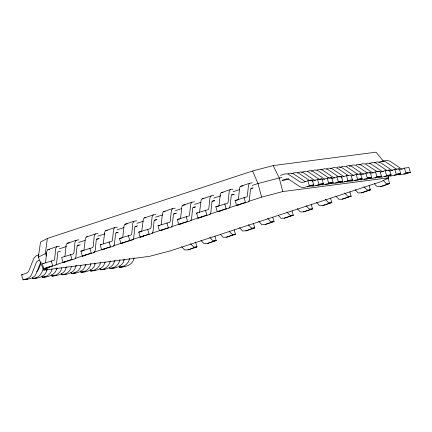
<?xml version="1.0" encoding="UTF-8"?>
<svg xmlns="http://www.w3.org/2000/svg" width="432" height="432" viewBox="0 0 432 432"><rect width="100%" height="100%" fill="white"/><g stroke="black" fill="none" stroke-linecap="round" stroke-linejoin="round"><path stroke-width="0.65" d="M383.659 161.487L376.018 152.172L273.154 165.591L252.612 170.98L47.363 238.432L45.371 253.417L46.386 255.901M388.093 175.835L388.476 177.8L381.461 181.499L170.516 250.819L149.407 256.365L43.686 270.151L38.302 257.148L40.538 242.033L47.363 238.432M40.84 261.841L35.986 274.104C33.788 278.888 27.545 279.104 23.047 279.828L21.6 274.844L26.055 273.38L27.983 272.182L28.706 271.172L33.842 258.363L36.131 255.879L39.02 254.794M43.367 267.91C42.017 273.721 39.085 278.003 32.708 278.57L32.324 277.241M47.104 269.168C46.197 276.232 38.815 278.402 32.708 278.57M52.056 269.104C51.214 273.899 47.066 276.826 42.368 277.312L41.985 275.983M56.765 267.905C55.858 274.968 48.476 277.139 42.368 277.312M61.717 267.84C60.874 272.641 56.727 275.562 52.029 276.048L51.646 274.72M66.182 267.257C65.167 274.023 57.807 275.767 52.029 276.048M71.377 266.582C70.535 271.377 66.382 274.304 61.69 274.79L61.301 273.461M75.843 265.999C74.828 272.765 67.468 274.504 61.69 274.79M81.038 265.324C80.195 270.119 76.043 273.046 71.35 273.526L70.961 272.203M85.498 264.74C84.488 271.507 77.128 273.245 71.35 273.526M90.941 263.45C90.083 268.445 86.044 271.847 81.011 272.268L80.622 270.94M95.159 263.477C94.149 270.243 86.789 271.982 81.011 272.268M100.602 262.186C99.743 267.181 95.704 270.583 90.671 271.01L90.283 269.681M104.819 262.219C103.81 268.985 96.449 270.724 90.671 271.01M110.263 260.928C109.404 265.923 105.365 269.325 100.332 269.746L99.943 268.423M114.48 260.96C113.465 267.727 106.11 269.465 100.332 269.746M119.923 259.67C119.065 264.665 115.025 268.067 109.987 268.488L109.604 267.16M124.141 259.697C123.125 266.463 115.765 268.202 109.987 268.488M129.584 258.406C128.725 263.401 124.686 266.803 119.648 267.23L119.264 265.901M134.044 257.823C133.137 264.892 125.761 267.057 119.648 267.23M41.299 262.591L38.367 269.914L36.742 271.669M45.473 262.84L46.834 251.392L47.552 249.815L56.878 246.569L59.573 246.164M103.297 243.837L104.663 232.389L105.381 230.812L114.707 227.567L117.396 227.162M161.125 224.834L162.486 213.386L163.204 211.81L172.53 208.564L175.225 208.159M218.948 205.832L220.315 194.384L221.033 192.807L230.353 189.562L233.048 189.157M83.905 250.366L85.385 238.723L86.103 237.146L95.429 233.901L98.123 233.496M141.734 231.363L143.213 219.721L143.932 218.144L153.252 214.898L155.947 214.493M199.557 212.36L201.037 200.718L201.755 199.141L211.081 195.896L213.775 195.491M85.833 254.869L85.066 255.685L82.35 256.095L80.897 251.111L92.68 247.595L93.188 246.478L94.289 235.796L95.429 233.901M143.656 235.861L142.889 236.682L140.173 237.092L138.726 232.108L150.509 228.593L151.016 227.475L152.118 216.794L153.252 214.898M201.134 217.361L201.479 216.859M220.757 210.524L219.991 211.34L217.274 211.756L215.827 206.771L227.605 203.256L228.118 202.138L229.219 191.457L230.353 189.562M64.503 256.856L65.011 255.739L66.112 245.057L66.83 243.481L76.156 240.235L78.845 239.83M122.326 237.854L122.834 236.736L123.935 226.055L124.654 224.478L133.979 221.233L136.674 220.828M180.149 218.851L180.662 217.733L181.764 207.052L182.482 205.475L191.803 202.23L194.497 201.825M218.83 206.026L218.56 206.312M237.978 199.849L238.486 198.731L239.587 188.05L240.305 186.473L249.631 183.227L252.32 182.822M47.563 269.352L46.402 270.41M57.224 268.094L56.063 269.152M66.884 266.836L65.723 267.889M76.545 265.572L75.384 266.63M124.843 259.276L123.687 260.329M85.941 264.622L85.045 265.372M95.602 263.363L94.705 264.109M105.262 262.105L104.366 262.85M114.923 260.842L114.026 261.592M46.931 268.034L43.799 268.763L42.352 263.779L54.13 260.264L54.637 259.146L55.739 248.465L56.878 246.569M66.209 261.7L63.072 262.429L61.625 257.445L73.408 253.93L73.915 252.812L75.017 242.131L76.156 240.235M104.76 249.032L101.623 249.761L100.175 244.777L111.958 241.261L112.466 240.143L113.567 229.462L114.707 227.567M124.033 242.698L120.901 243.427L119.448 238.442L131.231 234.927L131.738 233.809L132.84 223.128L133.979 221.233M162.583 230.029L159.446 230.758L157.999 225.774L169.781 222.259L170.289 221.141L171.391 210.46L172.53 208.564M181.861 223.695L178.724 224.424L177.277 219.44L189.059 215.924L189.567 214.807L190.669 204.125L191.803 202.23M239.684 204.692L236.547 205.421L235.1 200.437L246.883 196.922L247.39 195.804L248.492 185.123L249.631 183.227M211.081 195.896L209.941 197.791L208.84 208.472L208.332 209.59L196.549 213.106L197.996 218.09L200.934 217.544M38.302 257.148L46.651 252.995M43.686 270.151L49.529 267.068M39.026 260.215L37.384 261.133L36.374 262.424L31.525 274.687C30.17 278.159 26.179 278.851 23.047 279.828M83.133 250.819L83.635 250.652M140.956 231.817L141.458 231.649M59.459 248.789L66.501 246.472M78.667 242.476L85.072 240.37M97.875 236.164L104.922 233.847M117.088 229.851L124.13 227.534M136.939 223.328L143.343 221.222M155.509 217.226L162.551 214.909M175.36 210.703L181.764 208.597M194.567 204.39L200.972 202.284M213.781 198.077L220.822 195.761M232.988 191.759L239.393 189.659M252.202 185.447L257.963 183.557L279.239 177.973L281.902 177.622M77.139 245.851L79.045 245.225M96.412 239.517L98.96 238.68M116.327 232.978L117.596 232.556M134.962 226.849L136.874 226.222M154.24 220.514L156.784 219.677M174.15 213.975L175.424 213.554M193.423 207.641L195.334 207.009M212.063 201.512L214.607 200.675M231.973 194.972L233.248 194.551M251.251 188.638L252.52 188.217M281.918 180.338L286.826 178.837L288.344 179.015L299.608 186.532C304.198 189.405 308.972 184.604 313.799 185.112L312.352 180.128C308.124 179.426 304.133 183.719 300.073 181.942L287.971 174.02L285.304 173.826L280.444 175.37M288.927 178.918L285.703 179.858M310.441 180.754L312.352 180.128M43.767 268.655L52.672 265.729M55.831 264.767L71.944 259.394M75.065 258.444L91.222 253.06M93.658 252.331L110.495 246.726M113.535 245.803L149.045 234.058M152.005 233.161L168.323 227.723M171.239 226.838L187.596 221.389M190.474 220.52L206.874 215.055M209.709 214.196L226.147 208.721M228.944 207.873L245.425 202.387M248.821 201.344L261.646 197.127L282.755 191.587L388.476 177.8M43.799 268.763L55.841 265.108L56.641 263.093L57.731 252.563L58.309 251.602L60.485 251.213M63.072 262.429L75.114 258.773L75.913 256.759L77.096 245.975L77.587 245.268L80.32 244.809M82.35 256.095L94.392 252.439L95.191 250.425L96.282 239.895L96.86 238.934L99.036 238.545M101.623 249.761L113.665 246.105L114.464 244.091L115.555 233.561L116.138 232.6L118.309 232.211M120.901 243.427L132.937 239.771L133.742 237.757L134.833 227.227L135.41 226.265L137.587 225.877M140.173 237.092L152.215 233.437L153.014 231.422L154.105 220.892L154.688 219.931L156.859 219.542M159.446 230.758L171.488 227.102L172.287 225.088L173.47 214.304L173.961 213.597L176.693 213.138M178.724 224.424L190.766 220.768L191.565 218.754L192.656 208.224L193.234 207.263L195.41 206.874M197.996 218.09L210.038 214.434L210.838 212.42L211.934 201.89L212.512 200.929L214.688 200.54M217.274 211.756L229.316 208.1L230.116 206.086L231.293 195.302L231.784 194.594L234.522 194.135M236.547 205.421L248.589 201.766L249.388 199.751L250.484 189.221L251.062 188.26L253.238 187.871M315.857 185.528L317.99 185.582L323.46 183.848L322.013 178.864L317.547 179.447L312.007 181.159M320.101 179.491L322.013 178.864M322.753 179.653L327.208 178.189L331.668 177.606L333.121 182.59L327.645 184.324L325.517 184.27M329.762 178.232L331.668 177.606M335.178 183.011L337.306 183.065L342.781 181.332L341.329 176.348L336.868 176.926L331.322 178.637M339.422 176.974L341.329 176.348M344.299 181.613L346.966 181.802L352.436 180.068L350.989 175.084L346.529 175.667L340.983 177.379M351.734 175.873L356.189 174.409L360.65 173.826L362.097 178.81L356.627 180.544L354.499 180.49M359.375 174.242L360.65 173.826M364.16 179.226L366.287 179.285L371.758 177.547L370.31 172.568L365.85 173.146L360.304 174.857M369.036 172.984L370.31 172.568M371.05 173.351L375.511 171.887L379.971 171.304L381.418 176.288L374.895 178.097M378.697 171.725L379.971 171.304M380.711 172.093L385.171 170.629L389.632 170.046L391.079 175.03L384.556 176.834M388.357 170.462L389.632 170.046M394.216 175.576L400.739 173.767L399.292 168.782L394.826 169.366L389.286 171.077M398.018 169.204L399.292 168.782M400.032 169.571L404.487 168.107L408.953 167.524L410.4 172.508L403.871 174.317M386.932 179.005L388.201 178.589L389.648 183.573C385.015 184.885 377.152 190.075 374.382 183.314M196.868 246.807L187.996 249.842L196.9 246.915L195.453 241.931M216.14 240.473L207.268 243.508L216.173 240.581L214.904 236.207M235.418 234.139L226.546 237.173L235.451 234.247L234.176 229.873M254.691 227.804L245.819 230.839L254.723 227.912L253.454 223.538M273.969 221.47L265.097 224.505L274.001 221.578L272.727 217.204M293.242 215.136L284.369 218.171L293.274 215.244L292.005 210.87M312.52 208.802L303.647 211.837L312.552 208.91L311.278 204.536M331.792 202.468L322.92 205.502L331.825 202.576L330.556 198.202M351.07 196.133L342.193 199.168L351.103 196.241L349.828 191.867M370.343 189.799L361.471 192.834L370.375 189.907L369.106 185.533M389.621 183.465L380.743 186.5M287.939 173.826L290.822 173.173L293.501 173.858L305.289 181.656M291.924 173.534L295.488 172.508L298.696 173.183L310.106 180.846M297.599 172.568L300.483 171.914L303.161 172.6L314.194 180.095L315.328 180.495M301.585 172.271L305.149 171.245L308.356 171.92L319.394 179.42M307.26 171.304L310.144 170.656L312.822 171.342L324.61 179.14M311.245 171.013L314.809 169.987L318.017 170.662L329.054 178.157M316.921 170.046L318.141 169.657M320.906 169.754L324.47 168.728L327.677 169.403L338.715 176.899M326.581 168.782L327.802 168.399M330.566 168.491L334.13 167.465L337.338 168.14L348.376 175.64M336.852 167.33L339.125 166.876L341.804 167.562L352.836 175.057L353.97 175.457M339.617 167.427L343.267 166.266L345.935 166.46L358.036 174.377M346.513 166.072L348.786 165.613L351.464 166.298L362.497 173.799L364.014 174.258M349.277 166.163L352.928 165.008L355.595 165.202L367.691 173.119M356.173 164.813L358.447 164.354L361.12 165.04L372.157 172.535L373.291 172.935M358.938 164.905L362.588 163.75L365.256 163.939L377.352 171.86M365.834 163.55L368.107 163.091L370.78 163.782L381.818 171.277L383.335 171.736M369.209 163.453L372.773 162.427L375.98 163.102L387.013 170.597M374.274 162.675L377.233 161.843L380.441 162.518L391.478 170.019L392.612 170.413M378.869 162.189C382.406 161.185 386.51 159.689 390.101 161.26L401.139 168.755L402.273 169.155M313.799 185.112L307.271 186.916M323.46 183.848C319.064 183.384 315.171 187.121 310.856 185.976M333.121 182.59C328.725 182.12 324.832 185.857 320.517 184.712M342.781 181.332C338.386 180.862 334.492 184.599 330.178 183.454M352.436 180.068C348.041 179.604 344.153 183.341 339.838 182.191M362.097 178.81C357.701 178.34 353.813 182.077 349.499 180.932M371.758 177.547C367.362 177.082 363.469 180.819 359.159 179.674M381.418 176.288C377.023 175.824 373.129 179.561 368.82 178.411M391.079 175.03C386.683 174.56 382.79 178.297 378.475 177.152M400.739 173.767C396.344 173.302 392.45 177.039 388.136 175.894M410.4 172.508C406.004 172.044 402.111 175.781 397.796 174.631M240.727 186.154L242.897 185.825M221.449 192.488L223.079 192.24M202.176 198.823L203.261 198.661M182.898 205.157L185.074 204.827M163.625 211.491L165.256 211.243M144.347 217.825L145.438 217.663M125.075 224.159L127.246 223.83M105.797 230.494L107.428 230.245M86.524 236.828L87.61 236.666M67.252 243.162L69.422 242.833M47.974 249.496L49.604 249.248M282.555 180.382L285.109 180.047M309.301 185.582L313.767 185.004M318.962 184.324L323.428 183.74M328.622 183.065L333.088 182.482M338.283 181.802L342.749 181.219M347.944 180.544L352.409 179.96M357.604 179.285L362.07 178.702M367.265 178.022L371.725 177.439M376.925 176.764L381.386 176.18M386.586 175.505L391.046 174.922M396.247 174.242L400.707 173.659M405.907 172.984L410.368 172.4M385.97 178.88L388.201 178.589M235.1 200.437L237.335 200.146M215.827 206.771L217.501 206.555M196.549 213.106L197.667 212.96M177.277 219.44L179.507 219.148M157.999 225.774L159.678 225.558M138.726 232.108L140.4 231.892M119.448 238.442L121.684 238.151M100.732 244.706L101.849 244.561M80.897 251.111L82.577 250.895M42.908 263.709L44.026 263.563M21.6 274.844L22.874 274.676M23.652 279.639L27.513 279.245M32.675 278.462L36.504 277.96M42.336 277.198L46.165 276.701M51.997 275.94L56.489 275.465M61.657 274.682L66.15 274.207M71.318 273.418L75.811 272.948M80.978 272.16L85.471 271.685M90.639 270.902L95.132 270.427M100.3 269.638L104.792 269.168M109.96 268.38L114.453 267.905M119.621 267.122L124.114 266.647M381.91 161.228L384.037 161.282L385.641 161.843L396.673 169.339M328.406 168.205L330.539 168.259L332.143 168.82L343.931 176.618M318.751 169.468L320.879 169.522L322.483 170.078L333.515 177.579L334.649 177.979M389.648 183.573L386.332 183.686L383.287 180.387M370.375 189.907L367.06 190.021L364.009 186.721M361.471 192.834L358.155 192.947L355.104 189.648M351.103 196.241L347.787 196.355L344.736 193.055M342.193 199.168L338.877 199.282L335.831 195.982M331.825 202.576L328.509 202.689L325.458 199.39M322.92 205.502L319.604 205.616L316.553 202.316M312.552 208.91L309.236 209.023L306.185 205.724M303.647 211.837L300.332 211.95L297.281 208.651M293.274 215.244L289.958 215.357L286.913 212.058M284.369 218.171L281.054 218.284L278.397 215.53M274.001 221.578L270.686 221.692L267.635 218.392M265.097 224.505L261.781 224.618L258.73 221.319M254.723 227.912L251.408 228.026L248.362 224.726M245.819 230.839L242.503 230.953L239.458 227.653M235.451 234.247L232.135 234.36L229.478 231.606M226.546 237.173L223.231 237.287L220.574 234.533M216.173 240.581L212.857 240.694L209.812 237.395M207.268 243.508L203.953 243.621L200.907 240.322M196.9 246.915L193.585 247.028L190.534 243.729M187.996 249.842L184.68 249.955L181.629 246.656M273.154 165.591L279.239 177.973L282.755 191.587M252.612 170.98L257.963 183.557L261.646 197.127M404.487 168.107L405.94 173.092M394.826 169.366L396.279 174.35M385.171 170.629L386.618 175.613M375.511 171.887L376.958 176.872M365.85 173.146L367.297 178.13M356.189 174.409L357.637 179.393M346.529 175.667L347.976 180.652M336.868 176.926L338.315 181.91M327.208 178.189L328.655 183.173M317.547 179.447L318.994 184.432M307.886 180.706L309.334 185.69M244.004 197.51L245.452 202.495M224.732 203.845L226.179 208.829M205.454 210.179L206.901 215.163M186.181 216.513L187.628 221.497M166.903 222.847L168.356 227.831M147.631 229.181L149.078 234.166M128.353 235.516L129.805 240.5M109.08 241.85L110.527 246.834M89.807 248.184L91.255 253.168M70.529 254.518L71.977 259.502M51.257 260.852L52.704 265.837"/></g></svg>
